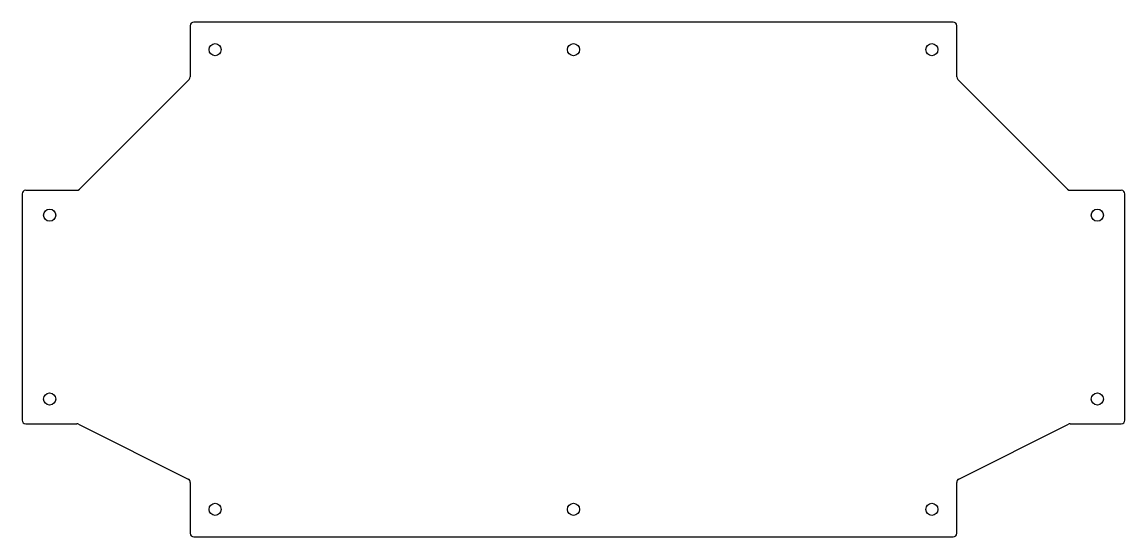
# Model space of a CAD drawing. Header units: inches. Extents: x -11.8 to 11.8, y -5.5 to 5.5.
import ezdxf

# ---------------------------------------------------------------- set-up
doc = ezdxf.new("R2010")
doc.units = ezdxf.units.IN
doc.layers.add('CUTOUTS', color=1, linetype='CONTINUOUS')
doc.layers.add('PERIMETER', color=5, linetype='CONTINUOUS')

msp = doc.modelspace()

# ---------------------------------------------------------------- linework, layer by layer
at = {"layer": 'CUTOUTS'}
for centre in [(-7.677, 4.921), (0, 4.921), (7.677, 4.921), (-11.22, 1.378), (11.22, 1.378), (-11.22, -2.559), (11.22, -2.559), (-7.677, -4.921), (0, -4.921), (7.677, -4.921)]:
    msp.add_circle(centre, 0.13, dxfattribs=at)
at = {"layer": 'PERIMETER'}
for p, q in [((8.13, 5.512), (-8.13, 5.512)), ((8.209, 4.339), (8.209, 5.433)), ((-8.209, 5.433), (-8.209, 4.339)), ((-8.232, 4.283), (-10.582, 1.933)), ((10.582, 1.933), (8.232, 4.283)), ((-10.638, 1.909), (-11.732, 1.909)), ((11.732, 1.909), (10.638, 1.909)), ((-11.811, 1.831), (-11.811, -3.012)), ((11.811, -3.012), (11.811, 1.831)), ((-11.732, -3.091), (-10.635, -3.091)), ((-10.599, -3.099), (-8.252, -4.272)), ((8.252, -4.272), (10.599, -3.099)), ((10.635, -3.091), (11.732, -3.091)), ((-8.209, -4.343), (-8.209, -5.433)), ((8.209, -5.433), (8.209, -4.343)), ((-8.13, -5.512), (8.13, -5.512))]:
    msp.add_line(p, q, dxfattribs=at)
for centre, start, end in [((-8.13, 5.433), 90, 180), ((8.13, 5.433), 0, 90), ((-8.287, 4.339), -45, 0), ((8.287, 4.339), 180, 225), ((-11.732, 1.831), 90, 180), ((-10.638, 1.988), 270, 315), ((10.638, 1.988), 225, 270), ((11.732, 1.831), 0, 90), ((-11.732, -3.012), 180, 270), ((11.732, -3.012), 270, 360), ((-10.635, -3.169), 63.4349, 90), ((10.635, -3.169), 90, 116.5651), ((-8.287, -4.343), 0, 63.4349), ((8.287, -4.343), 116.5651, 180), ((-8.13, -5.433), 180, 270), ((8.13, -5.433), -90, 0)]:
    msp.add_arc(centre, 0.0787, start, end, dxfattribs=at)

doc.saveas('drawing.dxf')
